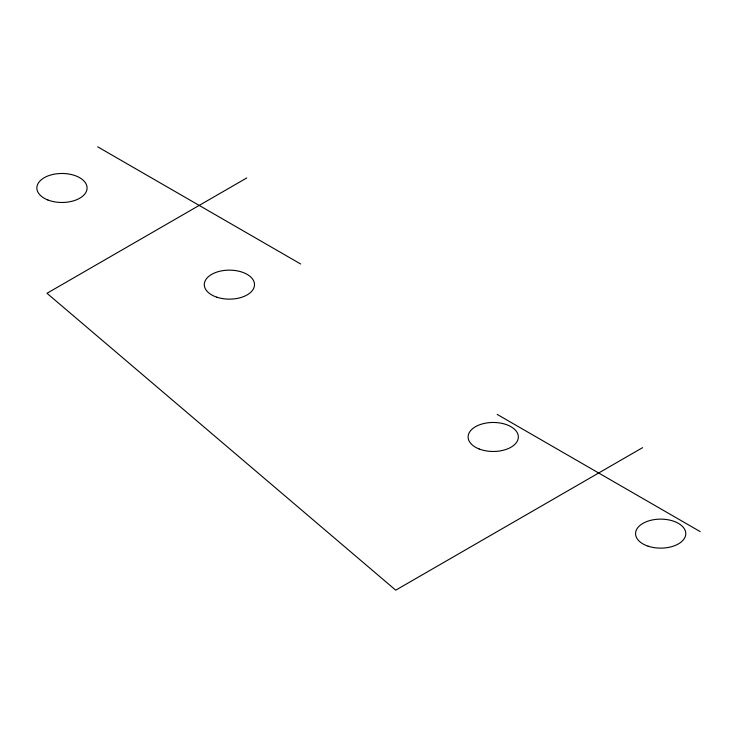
<?xml version="1.0" encoding="UTF-8"?>
<svg xmlns="http://www.w3.org/2000/svg" width="737" height="737" viewBox="0 0 737 737"><rect width="100%" height="100%" fill="white"/><g stroke="black" fill="none" stroke-linecap="round" stroke-linejoin="round"><path stroke-width="1.11" d="M246.766 177.949L46.984 293.289L395.723 590.171L642.563 447.663M97.717 146.829L300.668 264.003M497.199 414.415L700.15 531.589M47.887 199.985A25.113 14.5 0 0 0 87.012 189.013A25.113 14.5 0 0 0 50.991 174.936A25.113 14.5 0 0 0 47.887 199.985M216.844 297.195A25.113 14.5 0 0 0 254.514 284.639A25.113 14.5 0 0 0 216.844 272.082A25.113 14.5 0 0 0 216.844 297.195M479.161 448.98A25.113 14.5 0 0 0 518.286 437.999A25.113 14.5 0 0 0 482.265 423.922A25.113 14.5 0 0 0 479.161 448.98M648.118 546.191A25.113 14.5 0 0 0 685.788 533.634A25.113 14.5 0 0 0 648.118 521.077A25.113 14.5 0 0 0 648.118 546.191"/></g></svg>
